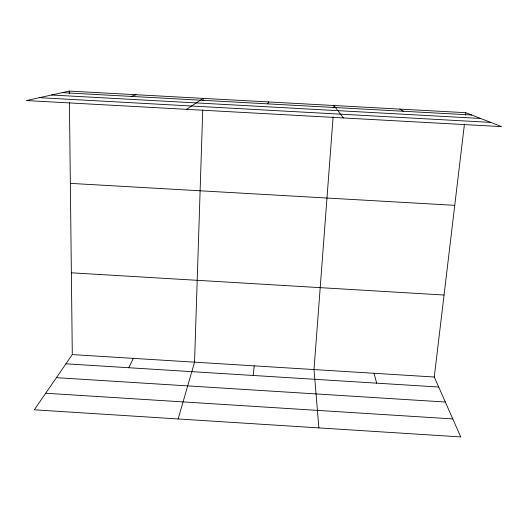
<?xml version="1.0" encoding="UTF-8"?>
<svg xmlns="http://www.w3.org/2000/svg" width="528" height="528" viewBox="0 0 528 528"><rect width="100%" height="100%" fill="white"/><g stroke="black" fill="none" stroke-linecap="round" stroke-linejoin="round"><path stroke-width="0.79" d="M202.745 109.903L194.542 362.162L178.141 418.955M203.036 100.848L203.122 98.38L186.549 109.342M333.122 116.853L314.008 369.567L318.879 427.898M333.795 107.943L333.98 105.514L343.378 117.942M253.209 375.474L254.179 365.858M69.425 102.59L72.296 354.592L34.287 409.807L460.746 436.92L434.28 377.012L464.449 124.054M465.511 115.13L465.802 112.695L69.293 91.08L26.4 100.558L501.6 126.621L465.802 112.695M267.828 103.864L268.429 101.937M128.759 367.732L133.313 358.373M131.168 96.406L136.079 94.723M62.218 92.644L471.695 114.992M51.539 95.007L480.599 118.45M39.422 97.68L490.717 122.39M70.343 183.374L454.753 205.333M71.359 272.804L444.055 295.033M72.296 354.592L434.28 377.012M65.941 363.825L438.695 387.017M56.41 377.672L445.328 402.026M45.692 393.241L452.793 418.922M399.769 109.098L403.478 111.269M374.042 373.283L376.655 383.156M69.293 91.08L69.32 93.548"/></g></svg>
